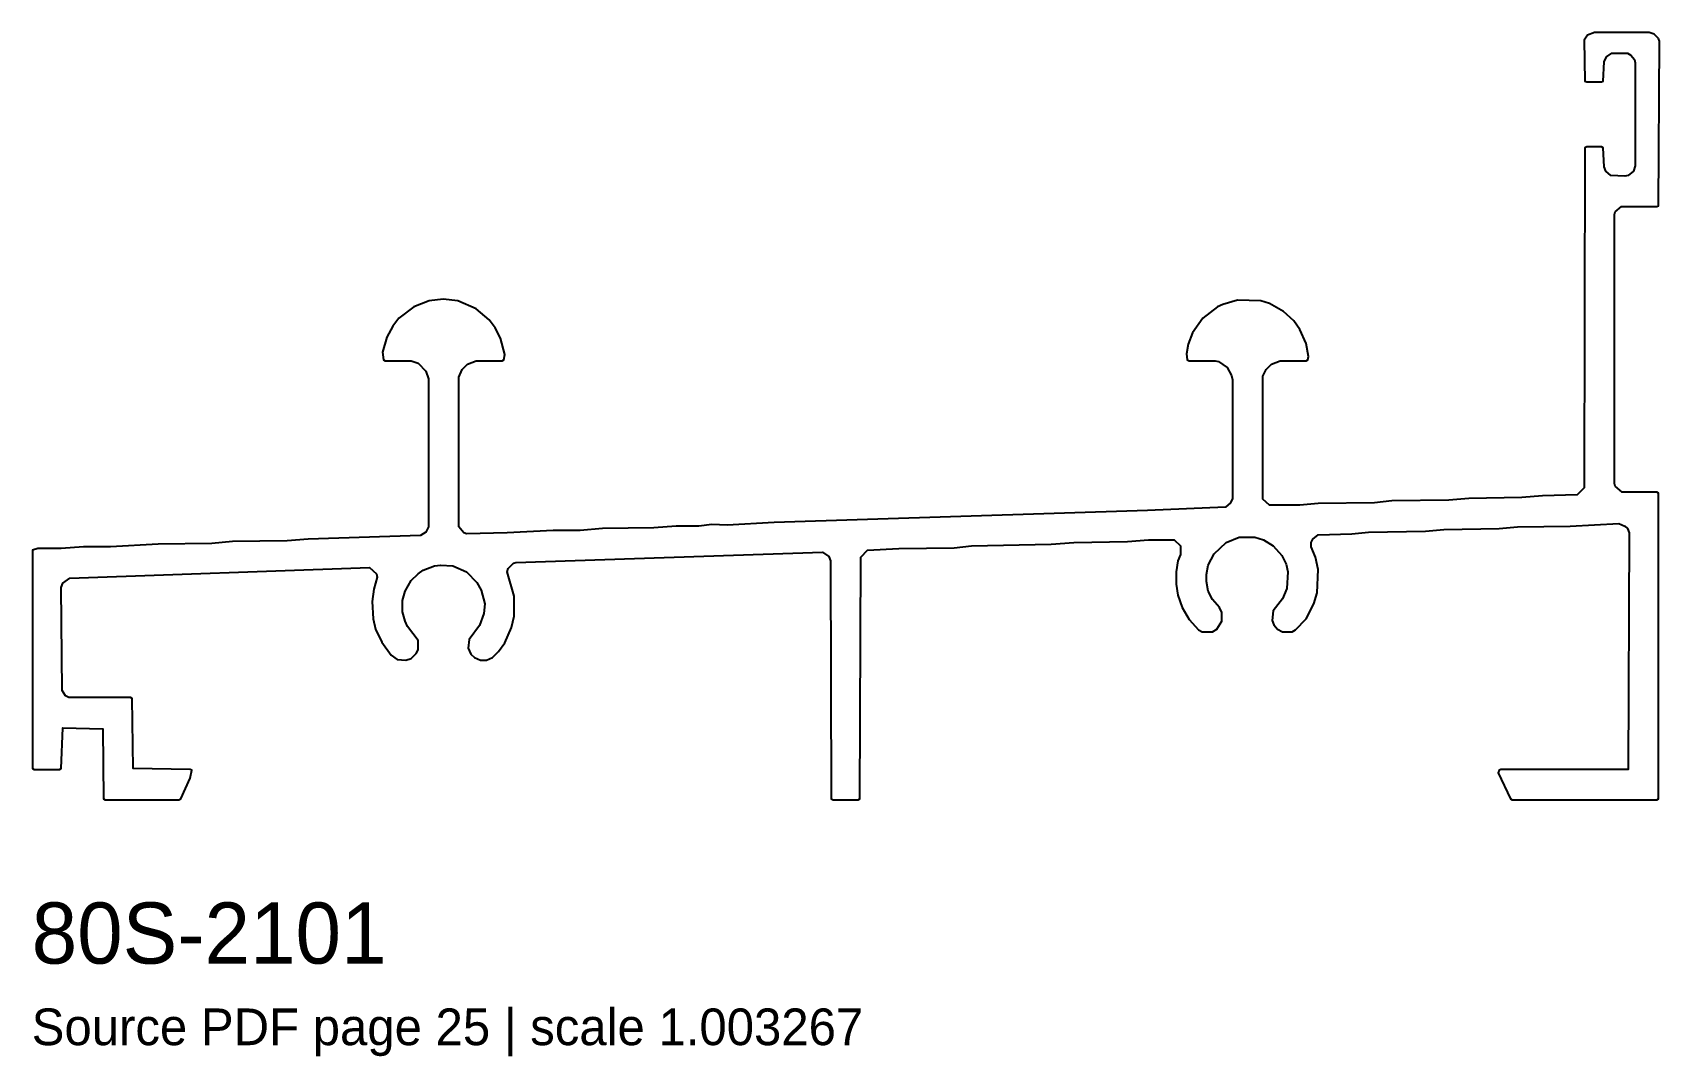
# Model space of a CAD drawing. Header units: millimetres. Extents: x 0 to 79.8, y -12.6 to 37.7.
import ezdxf

# ---------------------------------------------------------------- set-up
doc = ezdxf.new("R2010")
doc.units = ezdxf.units.MM
doc.layers.add('INFO', color=7, linetype='Continuous')
doc.layers.add('PROFILE', color=7, linetype='Continuous')

msp = doc.modelspace()

# ---------------------------------------------------------------- linework, layer by layer
at = {"layer": 'PROFILE'}
msp.add_lwpolyline([(79.762, 37.375), (79.549, 37.587), (79.295, 37.672), (76.619, 37.672), (76.279, 37.545), (76.109, 37.29), (76.152, 35.294), (76.237, 35.251), (76.959, 35.251), (77.044, 35.294), (77.086, 36.228), (77.213, 36.483), (77.468, 36.653), (78.233, 36.653), (78.403, 36.568), (78.573, 36.356), (78.615, 36.186), (78.615, 31.132), (78.53, 30.877), (78.275, 30.665), (78.105, 30.622), (77.426, 30.665), (77.171, 30.877), (77.086, 31.089), (77.044, 32.024), (76.959, 32.066), (76.237, 32.066), (76.152, 32.024), (76.109, 15.332), (75.769, 14.992), (74.071, 14.95), (73.051, 14.865), (70.46, 14.823), (69.484, 14.738), (66.68, 14.695), (65.831, 14.61), (63.07, 14.568), (62.178, 14.483), (60.692, 14.483), (60.352, 14.78), (60.352, 20.811), (60.522, 21.151), (60.777, 21.406), (61.202, 21.576), (62.476, 21.576), (62.561, 21.618), (62.603, 21.788), (62.476, 22.425), (62.178, 23.105), (61.881, 23.529), (61.372, 23.996), (60.692, 24.379), (60.267, 24.506), (59.121, 24.549), (58.398, 24.336), (58.144, 24.209), (57.422, 23.657), (56.912, 22.935), (56.7, 22.383), (56.615, 21.915), (56.657, 21.618), (56.742, 21.576), (58.016, 21.576), (58.186, 21.533), (58.611, 21.236), (58.823, 20.854), (58.866, 20.641), (58.866, 14.823), (58.781, 14.61), (58.526, 14.398), (54.703, 14.228), (36.398, 13.633), (34.105, 13.506), (33.34, 13.548), (32.703, 13.464), (31.599, 13.464), (30.495, 13.379), (27.989, 13.336), (26.885, 13.251), (25.568, 13.251), (23.317, 13.124), (21.321, 13.081), (21.193, 13.124), (20.939, 13.421), (20.939, 20.769), (21.108, 21.151), (21.363, 21.406), (21.788, 21.576), (23.062, 21.576), (23.147, 21.618), (23.19, 21.873), (22.977, 22.68), (22.722, 23.19), (22.425, 23.572), (21.788, 24.124), (20.896, 24.506), (20.174, 24.591), (19.494, 24.506), (18.73, 24.209), (18.008, 23.657), (17.711, 23.274), (17.413, 22.722), (17.201, 22), (17.243, 21.618), (17.328, 21.576), (18.603, 21.576), (18.942, 21.448), (19.325, 21.066), (19.452, 20.684), (19.452, 13.421), (19.325, 13.166), (19.07, 12.996), (13.548, 12.826), (12.529, 12.741), (9.853, 12.699), (8.834, 12.614), (6.201, 12.572), (3.865, 12.444), (2.548, 12.444), (1.444, 12.359), (0.297, 12.359), (0.042, 12.274), (0.042, 1.571), (0.127, 1.529), (1.359, 1.529), (1.444, 1.571), (1.529, 3.568), (3.483, 3.525), (3.525, 0.085), (3.61, 0.042), (7.22, 0.042), (7.305, 0.085), (7.772, 1.104), (7.857, 1.487), (7.772, 1.529), (4.969, 1.571), (4.927, 5.012), (4.842, 5.054), (1.826, 5.054), (1.656, 5.139), (1.487, 5.394), (1.444, 10.448), (1.529, 10.66), (1.869, 10.915), (16.564, 11.425), (16.904, 11.128), (16.946, 10.958), (16.776, 10.363), (16.691, 9.768), (16.734, 8.919), (16.861, 8.409), (17.159, 7.772), (17.626, 7.135), (17.923, 6.923), (18.348, 6.88), (18.603, 6.965), (18.857, 7.22), (18.942, 7.39), (18.942, 7.857), (18.433, 8.537), (18.305, 8.792), (18.178, 9.259), (18.178, 9.811), (18.305, 10.278), (18.603, 10.788), (18.942, 11.128), (19.197, 11.297), (19.749, 11.51), (20.047, 11.552), (20.641, 11.51), (21.321, 11.213), (21.83, 10.703), (22.043, 10.321), (22.213, 9.641), (22.17, 9.174), (21.958, 8.579), (21.448, 7.9), (21.406, 7.475), (21.533, 7.178), (21.703, 7.008), (22, 6.88), (22.298, 6.88), (22.595, 7.008), (22.892, 7.305), (23.19, 7.73), (23.529, 8.494), (23.657, 9.046), (23.657, 10.023), (23.317, 11.213), (23.359, 11.382), (23.614, 11.637), (23.742, 11.68), (38.777, 12.189), (39.074, 11.977), (39.159, 11.765), (39.201, 0.085), (39.286, 0.042), (40.518, 0.042), (40.603, 0.085), (40.645, 11.935), (40.985, 12.274), (42.514, 12.359), (45.232, 12.402), (46.082, 12.487), (49.989, 12.572), (51.093, 12.657), (53.727, 12.699), (54.746, 12.784), (56.02, 12.784), (56.317, 12.487), (56.317, 12.062), (56.19, 11.765), (56.105, 11.213), (56.105, 10.618), (56.19, 10.066), (56.402, 9.471), (56.742, 8.877), (57.209, 8.367), (57.379, 8.282), (57.889, 8.282), (58.101, 8.409), (58.356, 8.792), (58.356, 9.216), (58.229, 9.471), (57.889, 9.853), (57.676, 10.278), (57.592, 10.745), (57.592, 11.085), (57.676, 11.552), (57.974, 12.104), (58.568, 12.657), (59.205, 12.911), (59.97, 12.911), (60.395, 12.784), (60.862, 12.487), (61.287, 12.019), (61.499, 11.595), (61.584, 11.213), (61.541, 10.406), (61.329, 9.896), (60.862, 9.301), (60.819, 8.834), (60.904, 8.622), (61.074, 8.409), (61.329, 8.282), (61.796, 8.282), (61.966, 8.367), (62.476, 8.919), (62.858, 9.641), (63.028, 10.193), (63.07, 11.34), (62.943, 11.935), (62.731, 12.444), (62.731, 12.657), (62.816, 12.826), (63.07, 13.039), (64.727, 13.081), (65.534, 13.166), (68.337, 13.209), (69.229, 13.294), (71.947, 13.336), (72.839, 13.421), (75.43, 13.464), (77.808, 13.591), (78.105, 13.464), (78.233, 13.336), (78.318, 13.124), (78.275, 1.529), (72.032, 1.529), (71.947, 1.487), (71.904, 1.359), (72.499, 0.085), (72.584, 0.042), (79.677, 0.042), (79.762, 0.085), (79.762, 15.077), (79.677, 15.12), (77.978, 15.12), (77.638, 15.417), (77.596, 15.545), (77.596, 28.753), (77.638, 28.881), (77.935, 29.136), (79.677, 29.136), (79.762, 29.178), (79.804, 37.248)], close=True, dxfattribs=at)

# ---------------------------------------------------------------- texts
at = {"layer": 'INFO'}
for s, height, p in [('80S-2101', 3, (0, -8)), ('Source PDF page 25 | scale 1.003267', 1.8, (0, -12))]:
    msp.add_text(s, height=height, dxfattribs=at).set_placement(p)

doc.saveas('drawing.dxf')
